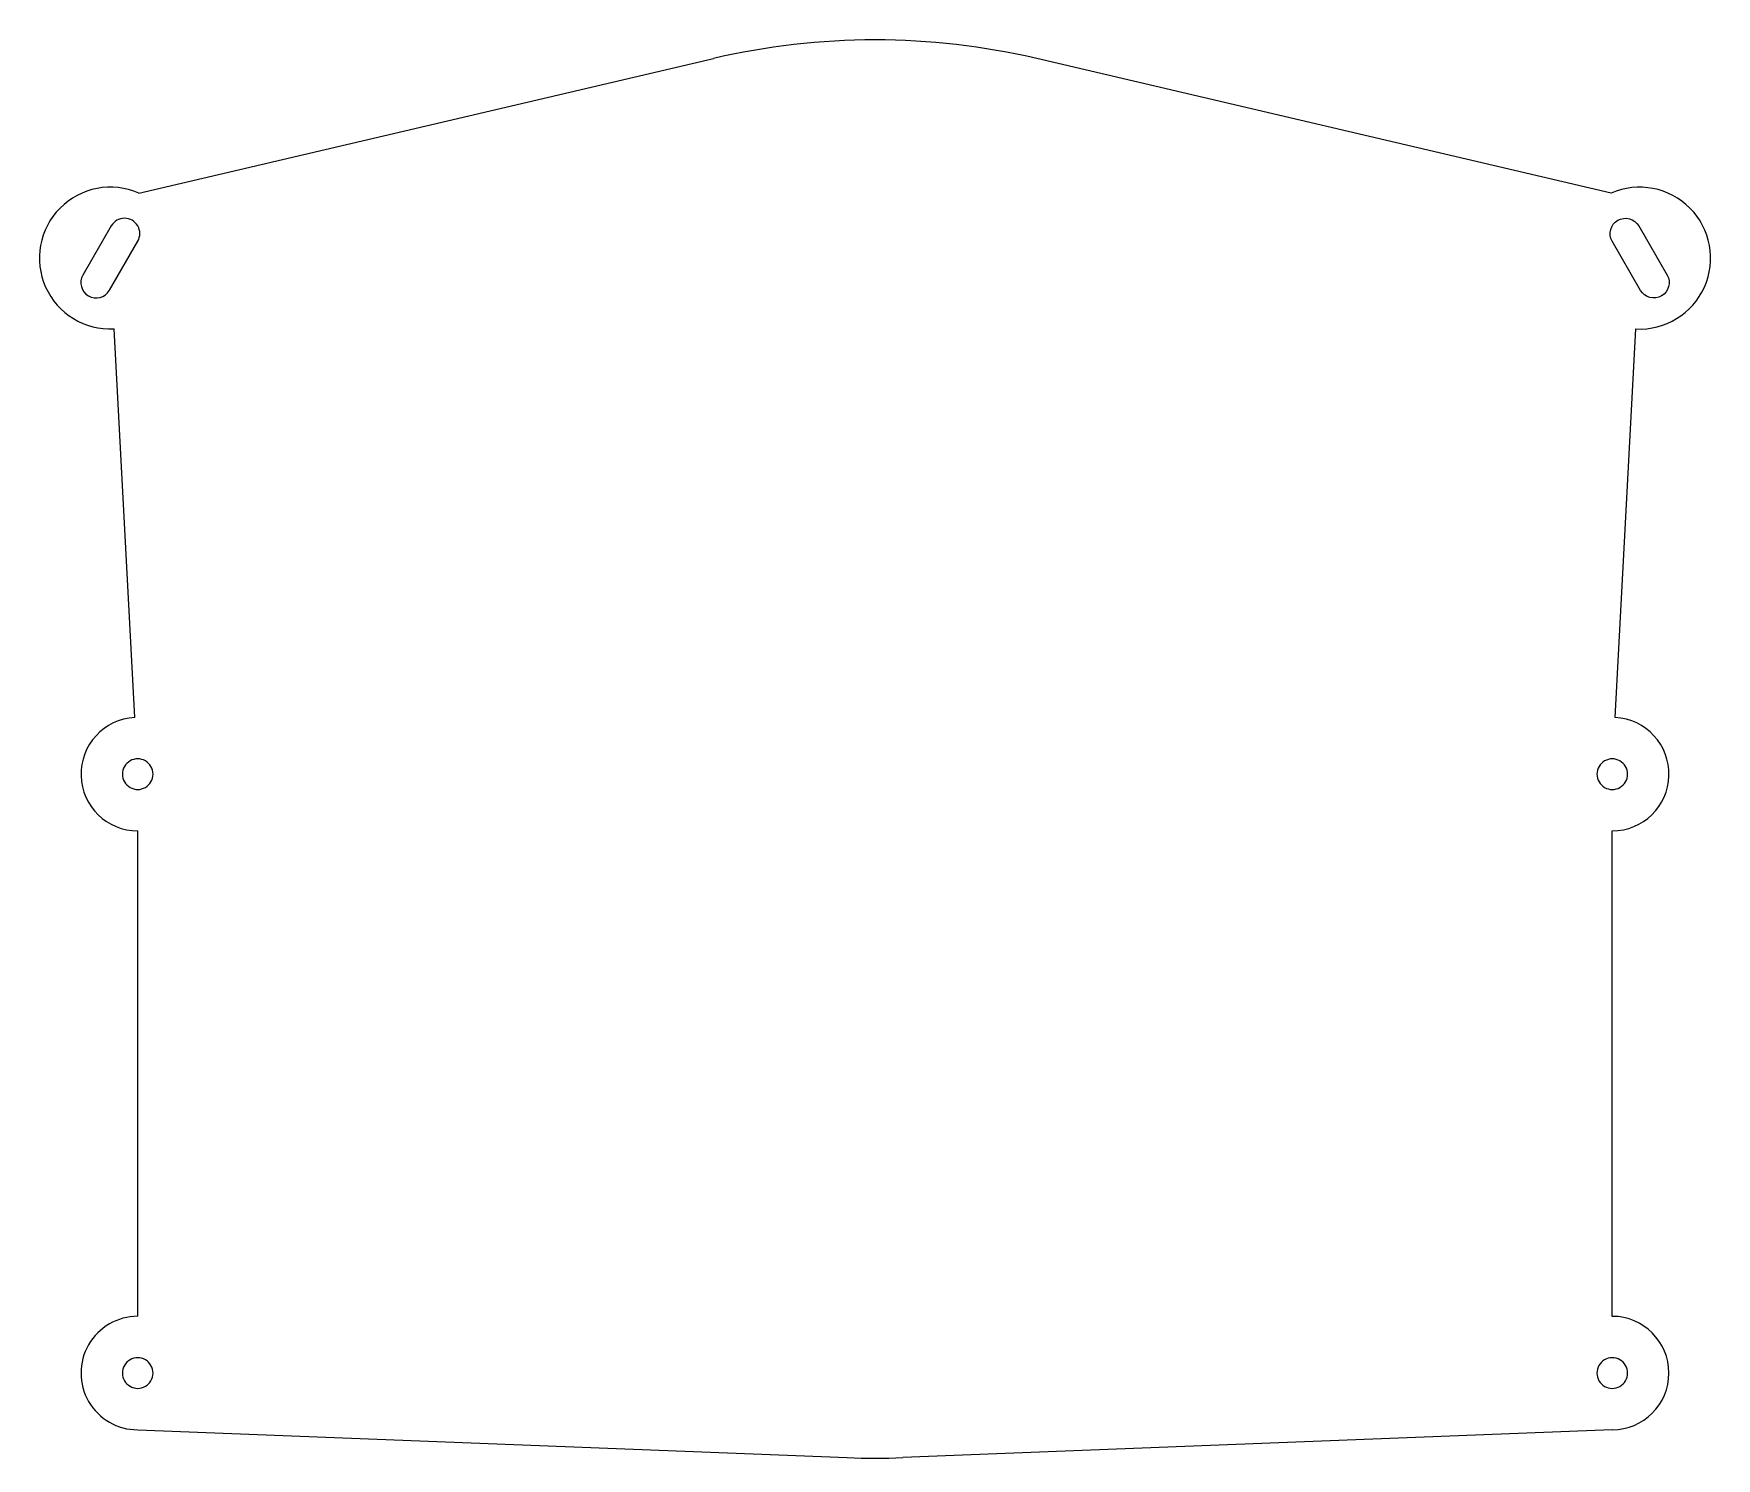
# Model space of a CAD drawing. Extents: x 48 to 344, y 3 to 254.
import ezdxf

# ---------------------------------------------------------------- set-up
doc = ezdxf.new("R2010")
doc.units = 0
doc.layers.add('Layer_1', color=7, linetype='CONTINUOUS')

msp = doc.modelspace()

# ---------------------------------------------------------------- linework, layer by layer
at = {"layer": 'Layer_1', "color": 7}
for p, q in [((66.335035, 226.192138), (167.638555, 249.916525)), ((325.953913, 226.188125), (224.651127, 249.915645)), ((61.474562, 220.425542), (61.474562, 220.425542)), ((330.814206, 220.421379), (335.813939, 211.76097)), ((335.813939, 211.76097), (335.813939, 211.76097)), ((65.611211, 133.765204), (61.97539, 202.262987)), ((326.674878, 133.761168), (330.312818, 202.258838)), ((68.841259, 123.779279), (68.841259, 123.779279)), ((328.844523, 123.775243), (328.844523, 123.775243)), ((66.141259, 28.209521), (66.141259, 113.77927)), ((326.141568, 28.205485), (326.144108, 113.775235)), ((68.841259, 18.209513), (68.841259, 18.209513)), ((328.841258, 18.205505), (328.841258, 18.205505)), ((66.141259, 8.209504), (191.24855, 3.305442)), ((326.141103, 8.205497), (201.037034, 3.305301))]:
    msp.add_line(p, q, dxfattribs=at)
for points in [[(224.651037, 249.914869), (205.900735, 254.307185), (186.389118, 254.307765), (167.638555, 249.916562)], [(66.335035, 226.192138), (61.602594, 228.268478), (56.080334, 227.218513), (52.440131, 223.550255)], [(339.848735, 223.545812), (336.208646, 227.214182), (330.686419, 228.264318), (325.953913, 226.188125)], [(52.440131, 223.550255), (48.799928, 219.881998), (47.79239, 214.351839), (49.905002, 209.635478)], [(342.383433, 209.630957), (344.49619, 214.347253), (343.488824, 219.877442), (339.848735, 223.545812)], [(61.474562, 220.425542), (61.474562, 220.425542), (56.474563, 211.765288), (56.474563, 211.765288)], [(63.812831, 221.775542), (62.848213, 221.775542), (61.95687, 221.260925), (61.474562, 220.425542)], [(66.1511, 220.425542), (65.668791, 221.260925), (64.777448, 221.775542), (63.812831, 221.775542)], [(66.1511, 217.725542), (66.633408, 218.560925), (66.633408, 219.590159), (66.1511, 220.425542)], [(326.137586, 217.721523), (325.392578, 219.012886), (325.835222, 220.663682), (327.126366, 221.409071)], [(327.126366, 221.409071), (328.41751, 222.15446), (330.068436, 221.712303), (330.814206, 220.421379)], [(61.151101, 209.065287), (61.151101, 209.065287), (66.1511, 217.725542), (66.1511, 217.725542)], [(331.137319, 209.061113), (331.137319, 209.061113), (326.137586, 217.721523), (326.137586, 217.721523)], [(56.474563, 211.765288), (55.728979, 210.473897), (56.171442, 208.822603), (57.462832, 208.077019)], [(335.813939, 211.76097), (336.558886, 210.469612), (336.116227, 208.818871), (334.825114, 208.0735)], [(49.905002, 209.635478), (52.017613, 204.919117), (56.814755, 201.989063), (61.97539, 202.262987)], [(57.462832, 208.077019), (58.754222, 207.331434), (60.405517, 207.773897), (61.151101, 209.065287)], [(330.312818, 202.258838), (335.473445, 201.984756), (340.270677, 204.914661), (342.383433, 209.630957)], [(334.825114, 208.0735), (333.534001, 207.328128), (331.883115, 207.770245), (331.137319, 209.061113)], [(65.611211, 133.765204), (60.199319, 133.477851), (56.001265, 128.931764), (56.144946, 123.514153)], [(336.141136, 123.509809), (336.284987, 128.927535), (332.08689, 133.473809), (326.674878, 133.761168)], [(64.791258, 126.117547), (63.955875, 125.635239), (63.441258, 124.743896), (63.441258, 123.779279)], [(67.491259, 126.117547), (66.655876, 126.599856), (65.626641, 126.599856), (64.791258, 126.117547)], [(68.841259, 123.779279), (68.841259, 124.743896), (68.326642, 125.635239), (67.491259, 126.117547)], [(324.794523, 126.113512), (323.95914, 125.631203), (323.444523, 124.73986), (323.444523, 123.775243)], [(327.494523, 126.113512), (326.65914, 126.59582), (325.629906, 126.59582), (324.794523, 126.113512)], [(328.844523, 123.775243), (328.844523, 124.73986), (328.329906, 125.631203), (327.494523, 126.113512)], [(56.144946, 123.514153), (56.288626, 118.096542), (60.721743, 113.779364), (66.141259, 113.77927)], [(63.441258, 123.779279), (63.441258, 122.814661), (63.955875, 121.923318), (64.791258, 121.44101)], [(67.491259, 121.44101), (68.326642, 121.923318), (68.841259, 122.814661), (68.841259, 123.779279)], [(323.444523, 123.775243), (323.444523, 122.810626), (323.95914, 121.919283), (324.794523, 121.436974)], [(326.144213, 113.775235), (331.563849, 113.774993), (335.997285, 118.092082), (336.141136, 123.509809)], [(327.494523, 121.436974), (328.329906, 121.919283), (328.844523, 122.810626), (328.844523, 123.775243)], [(64.791258, 121.44101), (65.626641, 120.958701), (66.655876, 120.958701), (67.491259, 121.44101)], [(324.794523, 121.436974), (325.629906, 120.954665), (326.65914, 120.954665), (327.494523, 121.436974)], [(66.141259, 28.209521), (62.5686, 28.209521), (59.267327, 26.30353), (57.480997, 23.209517)], [(336.130501, 18.205209), (336.130657, 23.723807), (331.660261, 28.199323), (326.141667, 28.205485)], [(57.480997, 23.209517), (55.694668, 20.115503), (55.694668, 16.303522), (57.480997, 13.209508)], [(67.491259, 20.547781), (66.655876, 21.03009), (65.626641, 21.03009), (64.791258, 20.547781)], [(327.491258, 20.543774), (326.655875, 21.026082), (325.626641, 21.026082), (324.791258, 20.543774)], [(64.791258, 20.547781), (63.955875, 20.065473), (63.441258, 19.17413), (63.441258, 18.209513)], [(63.441258, 18.209513), (63.441258, 17.244895), (63.955875, 16.353552), (64.791258, 15.871244)], [(68.841259, 18.209513), (68.841259, 19.17413), (68.326642, 20.065473), (67.491259, 20.547781)], [(67.491259, 15.871244), (68.326642, 16.353552), (68.841259, 17.244895), (68.841259, 18.209513)], [(324.791258, 20.543774), (323.955875, 20.061465), (323.441258, 19.170122), (323.441258, 18.205505)], [(323.441258, 18.205505), (323.441258, 17.240888), (323.955875, 16.349545), (324.791258, 15.867236)], [(326.141103, 8.205497), (331.659697, 8.211347), (336.130345, 12.686611), (336.130501, 18.205209)], [(328.841258, 18.205505), (328.841258, 19.170122), (328.326641, 20.061465), (327.491258, 20.543774)], [(327.491258, 15.867236), (328.326641, 16.349545), (328.841258, 17.240888), (328.841258, 18.205505)], [(64.791258, 15.871244), (65.626641, 15.388935), (66.655876, 15.388935), (67.491259, 15.871244)], [(324.791258, 15.867236), (325.626641, 15.384928), (326.655875, 15.384928), (327.491258, 15.867236)], [(57.480997, 13.209508), (59.267327, 10.115495), (62.5686, 8.209504), (66.141259, 8.209504)], [(191.24855, 3.305442), (194.510125, 3.177593), (197.775456, 3.177546), (201.037034, 3.305301)]]:
    msp.add_open_spline(points, degree=3, dxfattribs=at)

doc.saveas('drawing.dxf')
